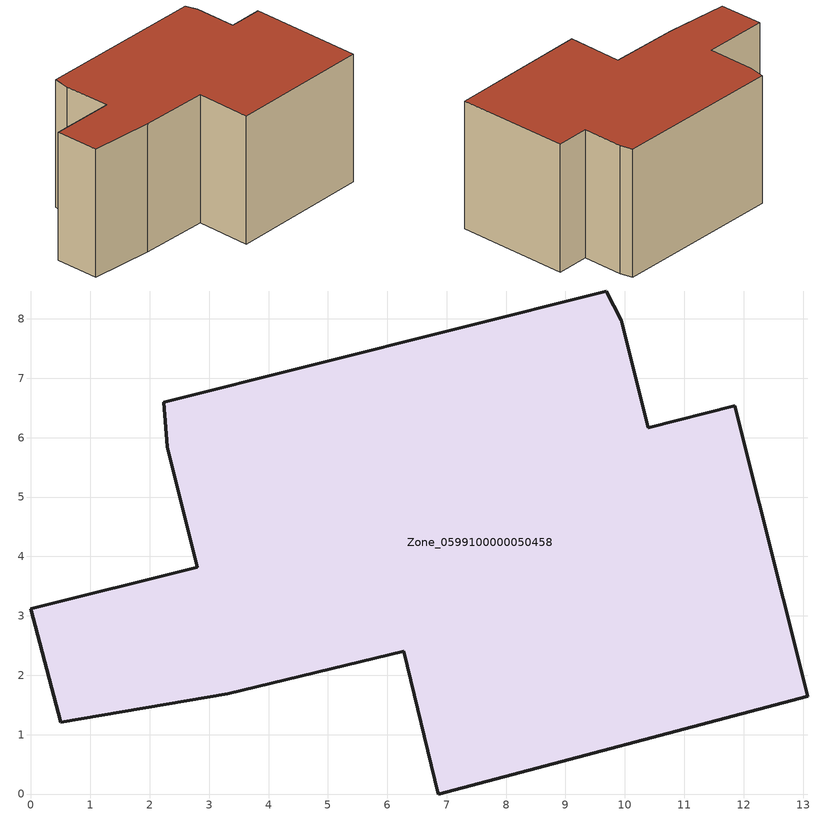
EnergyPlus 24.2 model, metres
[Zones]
Zone_0599100000050458
 floor ground (C_G): 2.29,5.84 2.24,6.59 9.69,8.47 9.94,7.97 10.39,6.17 11.85,6.54 13.08,1.64 6.86,0 6.28,2.4 3.31,1.69 0.5,1.21 0,3.12 2.8,3.82 z0
 wall outside (C_F): 6.28,2.4 6.86,0 13.08,1.64 11.85,6.54 10.39,6.17 9.94,7.97 9.69,8.47 2.24,6.59 2.29,5.84 2.8,3.82 0,3.12 0.5,1.21 3.31,1.69 6.28,2.4 z0:5.85
 roof outside (C_R): 2.29,5.84 2.8,3.82 0,3.12 0.5,1.21 3.31,1.69 6.28,2.4 6.86,0 13.08,1.64 11.85,6.54 10.39,6.17 9.94,7.97 9.69,8.47 2.24,6.59 z5.85
[BUILDING]
Pand.0599100000050458: North Axis=0; Terrain=City; Loads Convergence Tolerance Value=0.04; Temperature Convergence Tolerance Value=0.4; Solar Distribution=FullExterior; Maximum Number of Warmup Days=25; Minimum Number of Warmup Days=1
[Site:Location]
Rotterdam.The.Hague.AP_ZH_NLD Design_Conditions: Latitude=51.96; Longitude=4.45; Time Zone=1; Elevation=-4.5
[SITE:GROUNDTEMPERATURE:BUILDINGSURFACE]
18, 18, 18, 18, 18, 18, 18, 18, 18, 18, 18, 18
[MATERIAL] Thermal Absorptance=0.9; Solar Absorptance=0.7; Visible Absorptance=0.7
Name | Roughness | Thickness | Conductivity | Density | Specific Heat
G.TC.1965-1974 | MediumSmooth | 0.15 | 0.882353 | 540 | 1210
F.TC.1965-1974 | Rough | 0.3 | 0.697674 | 1920 | 840
R.TC.1965-1974 | MediumRough | 0.2 | 0.232558 | 1500 | 1000
[CONSTRUCTION]
C_G: G.TC.1965-1974
C_F: F.TC.1965-1974
C_R: R.TC.1965-1974
[ZONE]
Zone_0599100000050458: Type=1; Multiplier=1; Ceiling Height=Autocalculate; Volume=Autocalculate; Floor Area=autocalculate; Part of Total Floor Area=Yes
[ZONEINFILTRATION:DESIGNFLOWRATE]
Infil_Zone_0599100000050458: Zone or ZoneList or Space or SpaceList=Zone_0599100000050458; Schedule=AlwaysOn; Design Flow Rate Calculation Method=Flow/Area; Flow Rate per Floor Area=0.003; Constant Term Coefficient=1; Temperature Term Coefficient=0; Velocity Term Coefficient=0; Velocity Squared Term Coefficient=0
[HVACTEMPLATE:ZONE:IDEALLOADSAIRSYSTEM]
Zone_0599100000050458: Maximum Heating Supply Air Temperature=50; Minimum Cooling Supply Air Temperature=13; Maximum Heating Supply Air Humidity Ratio=0.0156; Minimum Cooling Supply Air Humidity Ratio=0.0077; Heating Limit=NoLimit; Cooling Limit=NoLimit; Dehumidification Control Type=ConstantSensibleHeatRatio; Cooling Sensible Heat Ratio=0.7; Dehumidification Setpoint=60; Humidification Control Type=None; Humidification Setpoint=30; Outdoor Air Method=None; Outdoor Air Flow Rate per Person=0.00944; Outdoor Air Flow Rate per Zone Floor Area=0; Outdoor Air Flow Rate per Zone=0; Demand Controlled Ventilation Type=None; Outdoor Air Economizer Type=NoEconomizer; Heat Recovery Type=None; Sensible Heat Recovery Effectiveness=0.7; Latent Heat Recovery Effectiveness=0.65
[ZONECONTROL:THERMOSTAT]
ThermostatControl_Zone_0599100000050458: Zone or ZoneList=Zone_0599100000050458; Control Type Schedule=DualSetpointControlType; Control 1=Thermostat_Zone_0599100000050458; Temperature Difference Between Cutout And Setpoint=0
[THERMOSTATSETPOINT:DUALSETPOINT]
Thermostat_Zone_0599100000050458: Heating Setpoint Temperature Schedule=HeatingSetpoint_Zone_0599100000050458; Cooling Setpoint Temperature Schedule=CoolingSetpoint_Zone_0599100000050458
[SCHEDULE:COMPACT]
HeatingSetpoint_Zone_0599100000050458: Through: 12/31, For: AllDays, Until: 24:00, 21
CoolingSetpoint_Zone_0599100000050458: Through: 12/31, For: AllDays, Until: 24:00, 24
DualSetpointControlType: Through: 12/31, For: AllDays, Until: 24:00, 4
AlwaysOn: Through: 12/31, For: AllDays, Until: 24:00, 1
